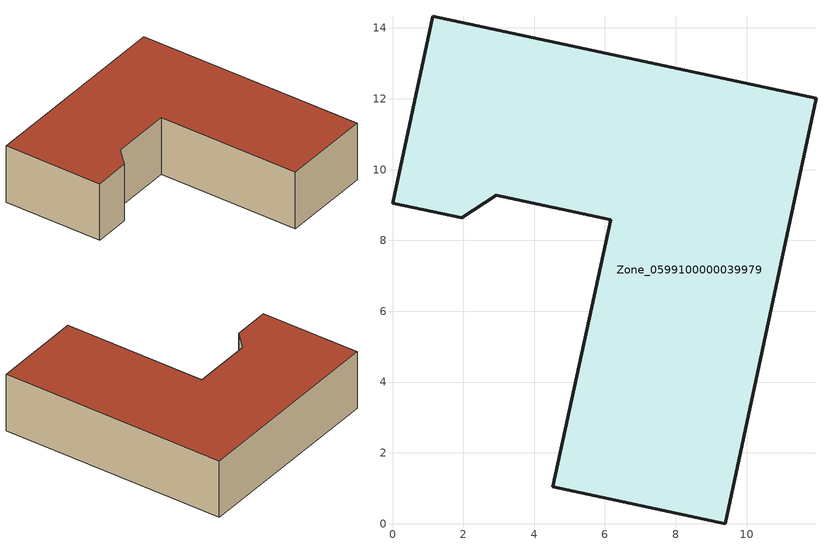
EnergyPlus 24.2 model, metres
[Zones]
Zone_0599100000039979
 floor ground (C_G): 1.14,14.33 11.96,12.01 9.39,0 4.53,1.04 6.16,8.58 2.93,9.28 1.95,8.64 0,9.05 z0
 wall outside (C_F): 2.93,9.28 6.16,8.58 4.53,1.04 9.39,0 11.96,12.01 1.14,14.33 0,9.05 1.95,8.64 2.93,9.28 z0:3.2
 roof outside (C_R): 9.39,0 11.96,12.01 1.14,14.33 0,9.05 1.95,8.64 2.93,9.28 6.16,8.58 4.53,1.04 z3.2
[BUILDING]
Pand.0599100000039979: North Axis=0; Terrain=City; Loads Convergence Tolerance Value=0.04; Temperature Convergence Tolerance Value=0.4; Solar Distribution=FullExterior; Maximum Number of Warmup Days=25; Minimum Number of Warmup Days=1
[Site:Location]
Rotterdam.The.Hague.AP_ZH_NLD Design_Conditions: Latitude=51.96; Longitude=4.45; Time Zone=1; Elevation=-4.5
[SITE:GROUNDTEMPERATURE:BUILDINGSURFACE]
18, 18, 18, 18, 18, 18, 18, 18, 18, 18, 18, 18
[MATERIAL] Thermal Absorptance=0.9; Solar Absorptance=0.7; Visible Absorptance=0.7
Name | Roughness | Thickness | Conductivity | Density | Specific Heat
G.TI.1975-1991 | MediumSmooth | 0.15 | 0.288461 | 540 | 1210
F.TI.1975-1991 | Rough | 0.3 | 0.230769 | 1920 | 840
R.TI.1975-1991 | MediumRough | 0.2 | 0.153846 | 1500 | 1000
[CONSTRUCTION]
C_G: G.TI.1975-1991
C_F: F.TI.1975-1991
C_R: R.TI.1975-1991
[ZONE]
Zone_0599100000039979: Type=1; Multiplier=1; Ceiling Height=Autocalculate; Volume=Autocalculate; Floor Area=autocalculate; Part of Total Floor Area=Yes
[ZONEINFILTRATION:DESIGNFLOWRATE]
Infil_Zone_0599100000039979: Zone or ZoneList or Space or SpaceList=Zone_0599100000039979; Schedule=AlwaysOn; Design Flow Rate Calculation Method=Flow/Area; Flow Rate per Floor Area=0.003; Constant Term Coefficient=1; Temperature Term Coefficient=0; Velocity Term Coefficient=0; Velocity Squared Term Coefficient=0
[HVACTEMPLATE:ZONE:IDEALLOADSAIRSYSTEM]
Zone_0599100000039979: Maximum Heating Supply Air Temperature=50; Minimum Cooling Supply Air Temperature=13; Maximum Heating Supply Air Humidity Ratio=0.0156; Minimum Cooling Supply Air Humidity Ratio=0.0077; Heating Limit=NoLimit; Cooling Limit=NoLimit; Dehumidification Control Type=ConstantSensibleHeatRatio; Cooling Sensible Heat Ratio=0.7; Dehumidification Setpoint=60; Humidification Control Type=None; Humidification Setpoint=30; Outdoor Air Method=None; Outdoor Air Flow Rate per Person=0.00944; Outdoor Air Flow Rate per Zone Floor Area=0; Outdoor Air Flow Rate per Zone=0; Demand Controlled Ventilation Type=None; Outdoor Air Economizer Type=NoEconomizer; Heat Recovery Type=None; Sensible Heat Recovery Effectiveness=0.7; Latent Heat Recovery Effectiveness=0.65
[ZONECONTROL:THERMOSTAT]
ThermostatControl_Zone_0599100000039979: Zone or ZoneList=Zone_0599100000039979; Control Type Schedule=DualSetpointControlType; Control 1=Thermostat_Zone_0599100000039979; Temperature Difference Between Cutout And Setpoint=0
[THERMOSTATSETPOINT:DUALSETPOINT]
Thermostat_Zone_0599100000039979: Heating Setpoint Temperature Schedule=HeatingSetpoint_Zone_0599100000039979; Cooling Setpoint Temperature Schedule=CoolingSetpoint_Zone_0599100000039979
[SCHEDULE:COMPACT]
HeatingSetpoint_Zone_0599100000039979: Through: 12/31, For: AllDays, Until: 24:00, 21
CoolingSetpoint_Zone_0599100000039979: Through: 12/31, For: AllDays, Until: 24:00, 24
DualSetpointControlType: Through: 12/31, For: AllDays, Until: 24:00, 4
AlwaysOn: Through: 12/31, For: AllDays, Until: 24:00, 1
